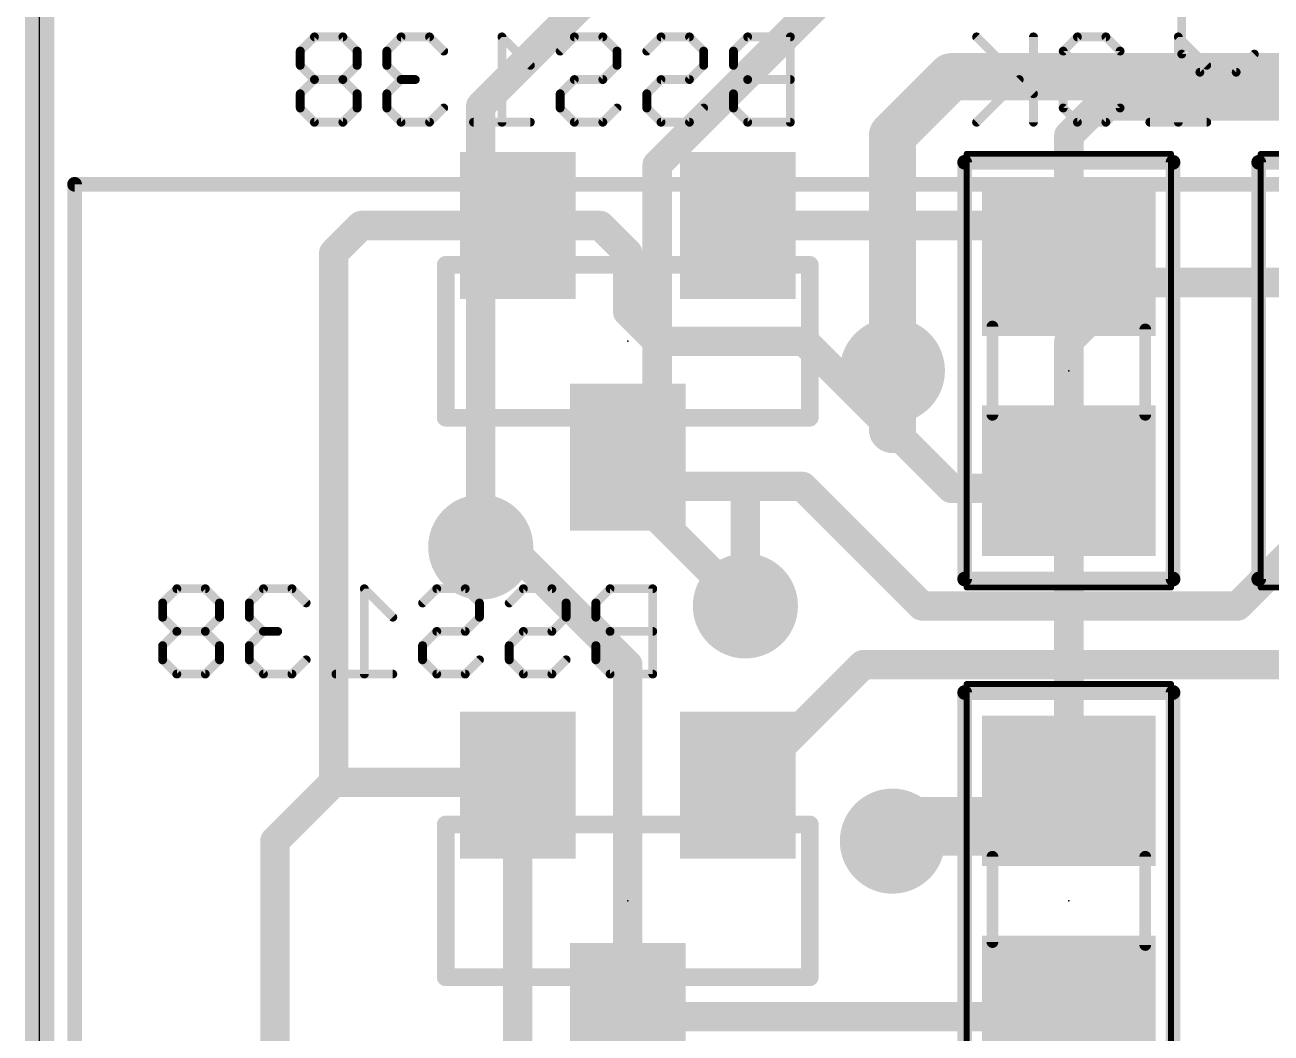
# Model space of a CAD drawing. Extents: x -0.1 to 35.7, y -1.1 to 35.9.
# Drawn here: x -0.13 to 10.64, y 21.71 to 30.42 of the extents above; entities that cross this region are included whole.
import ezdxf

# ---------------------------------------------------------------- set-up
doc = ezdxf.new("R2010")
doc.units = 0
for name, color, linetype in [('1', 12, 'CONTINUOUS'), ('16', 132, 'CONTINUOUS'), ('18', 110, 'CONTINUOUS'), ('20', 53, 'CONTINUOUS'), ('21', 40, 'CONTINUOUS'), ('22', 6, 'CONTINUOUS'), ('24', 53, 'CONTINUOUS'), ('28', 253, 'CONTINUOUS'), ('40', 132, 'CONTINUOUS'), ('52', 253, 'CONTINUOUS')]:
    doc.layers.add(name, color=color, linetype=linetype)

# ---------------------------------------------------------------- blocks, each defined once
blk = doc.blocks.new('RECT')
blk.add_solid([(-0.5, -0.5), (0.5, -0.5), (-0.5, 0.5), (0.5, 0.5)])
blk = doc.blocks.new('ROUNDV')
at = {"const_width": 0.5}
blk.add_lwpolyline([(0, -0.25, 1), (0, 0.25, 1), (0, -0.25)], format="xyb", dxfattribs=at)

msp = doc.modelspace()

# ---------------------------------------------------------------- linework, layer by layer
at = {"layer": '1'}
for points, const_width in [([(0, -1), (0, 35.75)], 0.254), ([(3.81, 29.718), (6.522, 32.43)], 0.254), ([(5.334, 29.21), (7.112, 30.988)], 0.254), ([(7.366, 29.464), (7.874, 29.972)], 0.4064), ([(7.874, 29.972), (20.32, 29.972)], 0.4064), ([(3.81, 25.908), (3.81, 29.718)], 0.254), ([(7.366, 27.432), (7.366, 29.464)], 0.4064), ([(5.334, 26.162), (5.334, 29.21)], 0.254), ([(8.89, 27.686), (9.398, 28.194)], 0.254), ([(9.398, 28.194), (12.954, 28.194)], 0.254), ([(8.89, 24.13), (8.89, 27.686)], 0.254), ([(6.096, 25.4), (5.334, 26.162)], 0.254), ([(8.382, 23.622), (8.89, 24.13)], 0.254), ([(7.366, 23.368), (7.62, 23.622)], 0.254), ([(7.62, 23.622), (8.382, 23.622)], 0.254)]:
    msp.add_lwpolyline(points, dxfattribs=dict(at, const_width=const_width))
for points, const_width in [([(7.874, 30.0736, 1), (7.874, 29.8704)], 0.2032), ([(7.9458, 29.9002, 1), (7.8022, 30.0438)], 0.2032), ([(3.8735, 29.718, 1), (3.7465, 29.718)], 0.127), ([(3.7651, 29.7629, 1), (3.8549, 29.6731)], 0.127), ([(7.4676, 29.464, 1), (7.2644, 29.464)], 0.2032), ([(7.2942, 29.5358, 1), (7.4378, 29.3922)], 0.2032), ([(5.3975, 29.21, 1), (5.2705, 29.21)], 0.127), ([(5.2891, 29.2549, 1), (5.3789, 29.1651)], 0.127), ([(9.398, 28.2575, 1), (9.398, 28.1305)], 0.127), ([(9.4429, 28.1491, 1), (9.3531, 28.2389)], 0.127), ([(8.9535, 27.686, 1), (8.8265, 27.686)], 0.127), ([(8.8451, 27.7309, 1), (8.9349, 27.6411)], 0.127), ([(7.2644, 27.432, 1), (7.4676, 27.432)], 0.2032), ([(5.3789, 26.2069, 1), (5.2891, 26.1171)], 0.127), ([(5.2705, 26.162, 1), (5.3975, 26.162)], 0.127), ([(3.7465, 25.908, 1), (3.8735, 25.908)], 0.127), ([(6.0511, 25.3551, 1), (6.1409, 25.4449)], 0.127), ([(8.9349, 24.0851, 1), (8.8451, 24.1749)], 0.127), ([(8.8265, 24.13, 1), (8.9535, 24.13)], 0.127), ([(7.62, 23.6855, 1), (7.62, 23.5585)], 0.127), ([(7.6649, 23.5771, 1), (7.5751, 23.6669)], 0.127), ([(8.3371, 23.6669, 1), (8.4269, 23.5771)], 0.127), ([(8.382, 23.5585, 1), (8.382, 23.6855)], 0.127), ([(7.3211, 23.4129, 1), (7.4109, 23.3231)], 0.127)]:
    msp.add_lwpolyline(points, format="xyb", dxfattribs=dict(at, const_width=const_width))
at = {"layer": '16'}
for points, const_width in [([(9.144, 29.718), (8.89, 29.464)], 0.254), ([(12.954, 29.718), (9.144, 29.718)], 0.254), ([(8.89, 29.464), (8.89, 28.382)], 0.254), ([(2.54, 28.448), (2.778, 28.686)], 0.254), ([(2.778, 28.686), (4.13, 28.686)], 0.254), ([(4.13, 28.686), (4.842, 28.686)], 0.254), ([(4.842, 28.686), (5.08, 28.448)], 0.254), ([(8.586, 28.686), (6.03, 28.686)], 0.254), ([(8.89, 28.382), (8.586, 28.686)], 0.254), ([(2.54, 23.876), (2.54, 28.448)], 0.254), ([(5.08, 28.448), (5.08, 27.94)], 0.254), ([(8.89, 28.382), (8.84, 28.432)], 0.254), ([(5.08, 27.94), (5.334, 27.686)], 0.254), ([(5.334, 27.686), (6.604, 27.686)], 0.254), ([(6.604, 27.686), (7.366, 26.924)], 0.254), ([(7.366, 26.924), (7.366, 27.432)], 0.4064), ([(7.366, 26.924), (7.874, 26.416)], 0.254), ([(5.08, 26.686), (5.334, 26.432)], 0.254), ([(8.824, 26.416), (8.89, 26.482)], 0.254), ([(10.348, 25.4), (11.43, 26.482)], 0.254), ([(5.334, 26.432), (6.096, 26.432)], 0.254), ([(6.096, 26.432), (6.588, 26.432)], 0.254), ([(6.096, 26.432), (6.096, 25.4)], 0.254), ([(6.588, 26.432), (7.62, 25.4)], 0.254), ([(7.874, 26.416), (8.824, 26.416)], 0.254), ([(4.064, 25.908), (3.81, 25.908)], 0.254), ([(5.08, 24.892), (4.064, 25.908)], 0.254), ([(7.62, 25.4), (10.348, 25.4)], 0.254), ([(5.08, 21.852), (5.08, 24.892)], 0.254), ([(6.072, 23.852), (7.112, 24.892)], 0.254), ([(7.112, 24.892), (11.938, 24.892)], 0.254), ([(2.032, 23.368), (2.54, 23.876)], 0.254), ([(2.54, 23.876), (4.106, 23.876)], 0.254), ([(4.106, 23.876), (4.13, 23.852)], 0.254), ([(4.13, 23.852), (4.13, 21.016)], 0.254), ([(6.03, 23.852), (6.072, 23.852)], 0.254), ([(8.456, 23.368), (8.89, 23.802)], 0.254), ([(2.032, 19.708), (2.032, 23.368)], 0.254), ([(7.366, 23.368), (8.456, 23.368)], 0.254), ([(5.08, 21.852), (8.84, 21.852)], 0.254), ([(8.84, 21.852), (8.89, 21.902)], 0.254)]:
    msp.add_lwpolyline(points, dxfattribs=dict(at, const_width=const_width))
for points, const_width in [([(9.144, 29.7815, 1), (9.144, 29.6545)], 0.127), ([(9.1889, 29.6731, 1), (9.0991, 29.7629)], 0.127), ([(8.9535, 29.464, 1), (8.8265, 29.464)], 0.127), ([(8.8451, 29.5089, 1), (8.9349, 29.4191)], 0.127), ([(2.778, 28.7495, 1), (2.778, 28.6225)], 0.127), ([(2.8229, 28.6411, 1), (2.7331, 28.7309)], 0.127), ([(4.13, 28.7495, 1), (4.13, 28.6225)], 0.127), ([(4.13, 28.6225, 1), (4.13, 28.7495)], 0.127), ([(4.8869, 28.7309, 1), (4.7971, 28.6411)], 0.127), ([(4.842, 28.6225, 1), (4.842, 28.7495)], 0.127), ([(6.03, 28.7495, 1), (6.03, 28.6225)], 0.127), ([(8.6309, 28.7309, 1), (8.5411, 28.6411)], 0.127), ([(8.586, 28.6225, 1), (8.586, 28.7495)], 0.127), ([(2.6035, 28.448, 1), (2.4765, 28.448)], 0.127), ([(2.4951, 28.4929, 1), (2.5849, 28.4031)], 0.127), ([(5.1435, 28.448, 1), (5.0165, 28.448)], 0.127), ([(5.0351, 28.4031, 1), (5.1249, 28.4929)], 0.127), ([(8.8849, 28.4769, 1), (8.7951, 28.3871)], 0.127), ([(8.8265, 28.382, 1), (8.9535, 28.382)], 0.127), ([(8.8451, 28.3371, 1), (8.9349, 28.4269)], 0.127), ([(8.8451, 28.3371, 1), (8.9349, 28.4269)], 0.127), ([(5.1249, 27.9849, 1), (5.0351, 27.8951)], 0.127), ([(5.0165, 27.94, 1), (5.1435, 27.94)], 0.127), ([(5.334, 27.7495, 1), (5.334, 27.6225)], 0.127), ([(5.2891, 27.6411, 1), (5.3789, 27.7309)], 0.127), ([(6.6489, 27.7309, 1), (6.5591, 27.6411)], 0.127), ([(6.604, 27.6225, 1), (6.604, 27.7495)], 0.127), ([(7.4676, 27.432, 1), (7.2644, 27.432)], 0.2032), ([(7.2644, 26.924, 1), (7.4676, 26.924)], 0.2032), ([(7.4109, 26.9689, 1), (7.3211, 26.8791)], 0.127), ([(7.3211, 26.8791, 1), (7.4109, 26.9689)], 0.127), ([(5.1249, 26.7309, 1), (5.0351, 26.6411)], 0.127), ([(8.9349, 26.4371, 1), (8.8451, 26.5269)], 0.127), ([(5.334, 26.4955, 1), (5.334, 26.3685)], 0.127), ([(5.2891, 26.3871, 1), (5.3789, 26.4769)], 0.127), ([(6.096, 26.4955, 1), (6.096, 26.3685)], 0.127), ([(6.1595, 26.432, 1), (6.0325, 26.432)], 0.127), ([(6.096, 26.3685, 1), (6.096, 26.4955)], 0.127), ([(6.6329, 26.4769, 1), (6.5431, 26.3871)], 0.127), ([(6.588, 26.3685, 1), (6.588, 26.4955)], 0.127), ([(7.874, 26.4795, 1), (7.874, 26.3525)], 0.127), ([(7.8291, 26.3711, 1), (7.9189, 26.4609)], 0.127), ([(8.7791, 26.4609, 1), (8.8689, 26.3711)], 0.127), ([(8.824, 26.3525, 1), (8.824, 26.4795)], 0.127), ([(3.81, 25.9715, 1), (3.81, 25.8445)], 0.127), ([(4.1089, 25.9529, 1), (4.0191, 25.8631)], 0.127), ([(4.064, 25.8445, 1), (4.064, 25.9715)], 0.127), ([(7.62, 25.4635, 1), (7.62, 25.3365)], 0.127), ([(10.348, 25.3365, 1), (10.348, 25.4635)], 0.127), ([(6.0325, 25.4, 1), (6.1595, 25.4)], 0.127), ([(7.5751, 25.3551, 1), (7.6649, 25.4449)], 0.127), ([(10.3031, 25.4449, 1), (10.3929, 25.3551)], 0.127), ([(5.1435, 24.892, 1), (5.0165, 24.892)], 0.127), ([(5.0351, 24.8471, 1), (5.1249, 24.9369)], 0.127), ([(7.112, 24.9555, 1), (7.112, 24.8285)], 0.127), ([(7.1569, 24.8471, 1), (7.0671, 24.9369)], 0.127), ([(2.54, 23.9395, 1), (2.54, 23.8125)], 0.127), ([(2.4765, 23.876, 1), (2.6035, 23.876)], 0.127), ([(2.5849, 23.8311, 1), (2.4951, 23.9209)], 0.127), ([(4.1509, 23.9209, 1), (4.0611, 23.8311)], 0.127), ([(4.1935, 23.852, 1), (4.0665, 23.852)], 0.127), ([(4.0851, 23.8071, 1), (4.1749, 23.8969)], 0.127), ([(4.106, 23.8125, 1), (4.106, 23.9395)], 0.127), ([(6.03, 23.9155, 1), (6.03, 23.7885)], 0.127), ([(6.0271, 23.8969, 1), (6.1169, 23.8071)], 0.127), ([(6.072, 23.7885, 1), (6.072, 23.9155)], 0.127), ([(8.9349, 23.7571, 1), (8.8451, 23.8469)], 0.127), ([(2.0955, 23.368, 1), (1.9685, 23.368)], 0.127), ([(1.9871, 23.4129, 1), (2.0769, 23.3231)], 0.127), ([(7.366, 23.4315, 1), (7.366, 23.3045)], 0.127), ([(8.4111, 23.4129, 1), (8.5009, 23.3231)], 0.127), ([(8.456, 23.3045, 1), (8.456, 23.4315)], 0.127), ([(5.08, 21.9155, 1), (5.08, 21.7885)], 0.127), ([(8.7951, 21.8969, 1), (8.8849, 21.8071)], 0.127), ([(8.84, 21.7885, 1), (8.84, 21.9155)], 0.127), ([(8.9349, 21.8571, 1), (8.8451, 21.9469)], 0.127), ([(5.0165, 21.852, 1), (5.1435, 21.852)], 0.127)]:
    msp.add_lwpolyline(points, format="xyb", dxfattribs=dict(at, const_width=const_width))
at = {"layer": '20'}
msp.add_line((0, 4), (0, 32), dxfattribs=at)
at = {"layer": '21'}
for points, const_width in [([(9.8651, 30.7939), (9.8651, 30.1669)], 0.0762), ([(9.8651, 30.1669), (10.0219, 30.0101)], 0.0762), ([(10.3354, 30.0101), (10.4922, 30.1669)], 0.0762), ([(10.0219, 30.0101), (10.3354, 30.0101)], 0.0762), ([(0.302, 29.042), (34.802, 29.042)], 0.127), ([(0.302, 6.042), (0.302, 29.042)], 0.127)]:
    msp.add_lwpolyline(points, dxfattribs=dict(at, const_width=const_width))
for points, const_width in [([(9.8786, 30.1803, 1), (9.8516, 30.1534)], 0.0381), ([(9.846, 30.1669, 1), (9.8841, 30.1669)], 0.0381), ([(10.5056, 30.1534, 1), (10.4787, 30.1803)], 0.0381), ([(10.0219, 30.0292, 1), (10.0219, 29.9911)], 0.0381), ([(10.0084, 29.9966, 1), (10.0353, 30.0236)], 0.0381), ([(10.3219, 30.0236, 1), (10.3489, 29.9966)], 0.0381), ([(10.3354, 29.9911, 1), (10.3354, 30.0292)], 0.0381), ([(0.3337, 29.042, 1), (0.2702, 29.042)], 0.0635), ([(0.302, 29.0738, 1), (0.302, 29.0103)], 0.0635)]:
    msp.add_lwpolyline(points, format="xyb", dxfattribs=dict(at, const_width=const_width))
at = {"layer": '22'}
for points, const_width in [([(7.99, 29.2638, 1), (7.99, 29.2003)], 0.0635), ([(8.0218, 29.232, 1), (7.9583, 29.232)], 0.0635), ([(9.8218, 29.232, 1), (9.7583, 29.232)], 0.0635), ([(9.79, 29.2003, 1), (9.79, 29.2638)], 0.0635), ([(10.53, 29.2638, 1), (10.53, 29.2003)], 0.0635), ([(10.5618, 29.232, 1), (10.4983, 29.232)], 0.0635), ([(4.6436, 28.3845, 1), (4.6436, 28.3083)], 0.0762), ([(5.5024, 28.3083, 1), (5.5024, 28.3845)], 0.0762), ([(3.5457, 28.3384, 1), (3.4695, 28.3384)], 0.0762), ([(6.6905, 28.3384, 1), (6.6143, 28.3384)], 0.0762), ([(3.5076, 27.0637, 1), (3.5076, 26.9875)], 0.0762), ([(3.4695, 27.0256, 1), (3.5457, 27.0256)], 0.0762), ([(4.5664, 26.9875, 1), (4.5664, 27.0637)], 0.0762), ([(5.6436, 27.0637, 1), (5.6436, 26.9875)], 0.0762), ([(6.6143, 27.0256, 1), (6.6905, 27.0256)], 0.0762), ([(6.6524, 26.9875, 1), (6.6524, 27.0637)], 0.0762), ([(7.99, 25.6638, 1), (7.99, 25.6003)], 0.0635), ([(7.9583, 25.632, 1), (8.0218, 25.632)], 0.0635), ([(9.7583, 25.632, 1), (9.8218, 25.632)], 0.0635), ([(9.79, 25.6003, 1), (9.79, 25.6638)], 0.0635), ([(10.53, 25.6638, 1), (10.53, 25.6003)], 0.0635), ([(10.4983, 25.632, 1), (10.5618, 25.632)], 0.0635), ([(7.99, 24.6837, 1), (7.99, 24.6203)], 0.0635), ([(8.0218, 24.652, 1), (7.9583, 24.652)], 0.0635), ([(9.8218, 24.652, 1), (9.7583, 24.652)], 0.0635), ([(9.79, 24.6203, 1), (9.79, 24.6837)], 0.0635), ([(3.5457, 23.5044, 1), (3.4695, 23.5044)], 0.0762), ([(4.6436, 23.5505, 1), (4.6436, 23.4743)], 0.0762), ([(5.5024, 23.4743, 1), (5.5024, 23.5505)], 0.0762), ([(6.6905, 23.5044, 1), (6.6143, 23.5044)], 0.0762), ([(3.5076, 22.2297, 1), (3.5076, 22.1535)], 0.0762), ([(3.4695, 22.1916, 1), (3.5457, 22.1916)], 0.0762), ([(4.5664, 22.1535, 1), (4.5664, 22.2297)], 0.0762), ([(5.6436, 22.2297, 1), (5.6436, 22.1535)], 0.0762), ([(6.6143, 22.1916, 1), (6.6905, 22.1916)], 0.0762), ([(6.6524, 22.1535, 1), (6.6524, 22.2297)], 0.0762)]:
    msp.add_lwpolyline(points, format="xyb", dxfattribs=dict(at, const_width=const_width))
for points, const_width in [([(9.79, 29.232), (7.99, 29.232)], 0.127), ([(7.99, 29.232), (7.99, 25.632)], 0.127), ([(9.79, 25.632), (9.79, 29.232)], 0.127), ([(12.33, 29.232), (10.53, 29.232)], 0.127), ([(10.53, 29.232), (10.53, 25.632)], 0.127), ([(5.5024, 28.3464), (4.6436, 28.3464)], 0.1524), ([(3.5076, 28.3384), (3.5076, 27.0256)], 0.1524), ([(6.6524, 27.0256), (6.6524, 28.3384)], 0.1524), ([(3.5076, 27.0256), (4.5664, 27.0256)], 0.1524), ([(5.6436, 27.0256), (6.6524, 27.0256)], 0.1524), ([(7.99, 25.632), (9.79, 25.632)], 0.127), ([(10.53, 25.632), (12.33, 25.632)], 0.127), ([(9.79, 24.652), (7.99, 24.652)], 0.127), ([(7.99, 24.652), (7.99, 21.052)], 0.127), ([(9.79, 21.052), (9.79, 24.652)], 0.127), ([(3.5076, 23.5044), (3.5076, 22.1916)], 0.1524), ([(5.5024, 23.5124), (4.6436, 23.5124)], 0.1524), ([(6.6524, 22.1916), (6.6524, 23.5044)], 0.1524), ([(3.5076, 22.1916), (4.5664, 22.1916)], 0.1524), ([(5.6436, 22.1916), (6.6524, 22.1916)], 0.1524)]:
    msp.add_lwpolyline(points, dxfattribs=dict(at, const_width=const_width))
at = {"layer": '24'}
for p in [(5.08, 27.686), (8.89, 27.432), (5.08, 22.852), (8.89, 22.852)]:
    msp.add_point(p, dxfattribs=at)
at = {"layer": '28', "const_width": 0.0762}
for points in [[(2.3737, 30.3155), (2.2508, 30.1927)], [(2.6194, 30.3155), (2.3737, 30.3155)], [(2.7423, 30.1927), (2.6194, 30.3155)], [(3.1221, 30.3155), (2.9992, 30.1927)], [(3.3679, 30.3155), (3.1221, 30.3155)], [(3.4907, 30.1927), (3.3679, 30.3155)], [(4.2391, 30.0698), (3.9934, 30.3155)], [(3.9934, 30.3155), (3.9934, 29.5783)], [(4.4961, 30.1927), (4.6189, 30.3155)], [(4.6189, 30.3155), (4.8647, 30.3155)], [(4.8647, 30.3155), (4.9876, 30.1927)], [(5.2445, 30.1927), (5.3674, 30.3155)], [(5.3674, 30.3155), (5.6131, 30.3155)], [(5.6131, 30.3155), (5.736, 30.1927)], [(6.1158, 30.3155), (5.9929, 30.1927)], [(6.4844, 30.3155), (6.1158, 30.3155)], [(6.4844, 29.5783), (6.4844, 30.3155)], [(8.5843, 29.824), (8.0928, 30.3155)], [(8.5843, 30.3155), (8.5843, 29.5783)], [(8.9641, 30.3155), (8.8412, 30.1927)], [(9.2099, 30.3155), (8.9641, 30.3155)], [(9.3327, 30.1927), (9.2099, 30.3155)], [(10.0811, 30.0698), (9.8354, 30.3155)], [(9.8354, 30.3155), (9.8354, 29.5783)], [(2.2508, 30.1927), (2.2508, 30.0698)], [(2.7423, 30.0698), (2.7423, 30.1927)], [(2.9992, 30.1927), (2.9992, 30.0698)], [(4.9876, 30.1927), (4.9876, 30.0698)], [(5.736, 30.1927), (5.736, 30.0698)], [(5.9929, 30.1927), (5.9929, 30.0698)], [(8.8412, 30.1927), (8.8412, 29.7012)], [(9.3327, 29.7012), (8.8412, 30.1927)], [(9.3327, 29.7012), (9.3327, 30.1927)], [(2.2508, 30.0698), (2.3737, 29.9469)], [(2.6194, 29.9469), (2.7423, 30.0698)], [(2.9992, 30.0698), (3.1221, 29.9469)], [(4.9876, 30.0698), (4.8647, 29.9469)], [(5.736, 30.0698), (5.6131, 29.9469)], [(5.9929, 30.0698), (6.1158, 29.9469)], [(2.3737, 29.9469), (2.2508, 29.824)], [(2.6194, 29.9469), (2.3737, 29.9469)], [(2.7423, 29.824), (2.6194, 29.9469)], [(3.1221, 29.9469), (2.9992, 29.824)], [(3.1221, 29.9469), (3.245, 29.9469)], [(4.6189, 29.9469), (4.4961, 29.824)], [(4.8647, 29.9469), (4.6189, 29.9469)], [(5.3674, 29.9469), (5.2445, 29.824)], [(5.6131, 29.9469), (5.3674, 29.9469)], [(6.1158, 29.9469), (5.9929, 29.824)], [(6.4844, 29.9469), (6.1158, 29.9469)], [(8.4614, 29.9469), (8.0928, 29.5783)], [(2.2508, 29.824), (2.2508, 29.7012)], [(2.7423, 29.7012), (2.7423, 29.824)], [(2.9992, 29.824), (2.9992, 29.7012)], [(4.4961, 29.824), (4.4961, 29.7012)], [(5.2445, 29.824), (5.2445, 29.7012)], [(5.9929, 29.824), (5.9929, 29.7012)], [(2.2508, 29.7012), (2.3737, 29.5783)], [(2.6194, 29.5783), (2.7423, 29.7012)], [(2.9992, 29.7012), (3.1221, 29.5783)], [(3.3679, 29.5783), (3.4907, 29.7012)], [(4.4961, 29.7012), (4.6189, 29.5783)], [(4.8647, 29.5783), (4.9876, 29.7012)], [(5.2445, 29.7012), (5.3674, 29.5783)], [(5.6131, 29.5783), (5.736, 29.7012)], [(5.9929, 29.7012), (6.1158, 29.5783)], [(8.8412, 29.7012), (8.9641, 29.5783)], [(9.2099, 29.5783), (9.3327, 29.7012)], [(2.3737, 29.5783), (2.6194, 29.5783)], [(3.1221, 29.5783), (3.3679, 29.5783)], [(4.2391, 29.5783), (3.7477, 29.5783)], [(4.6189, 29.5783), (4.8647, 29.5783)], [(5.3674, 29.5783), (5.6131, 29.5783)], [(6.1158, 29.5783), (6.4844, 29.5783)], [(8.9641, 29.5783), (9.2099, 29.5783)], [(10.0811, 29.5783), (9.5897, 29.5783)], [(1.1852, 25.5483), (1.0623, 25.4255)], [(1.431, 25.5483), (1.1852, 25.5483)], [(1.5538, 25.4255), (1.431, 25.5483)], [(1.9336, 25.5483), (1.8108, 25.4255)], [(2.1794, 25.5483), (1.9336, 25.5483)], [(2.3022, 25.4255), (2.1794, 25.5483)], [(3.0507, 25.3026), (2.8049, 25.5483)], [(2.8049, 25.5483), (2.8049, 24.8111)], [(3.3076, 25.4255), (3.4305, 25.5483)], [(3.4305, 25.5483), (3.6762, 25.5483)], [(3.6762, 25.5483), (3.7991, 25.4255)], [(4.056, 25.4255), (4.1789, 25.5483)], [(4.1789, 25.5483), (4.4246, 25.5483)], [(4.4246, 25.5483), (4.5475, 25.4255)], [(4.9273, 25.5483), (4.8044, 25.4255)], [(5.2959, 25.5483), (4.9273, 25.5483)], [(5.2959, 24.8111), (5.2959, 25.5483)], [(1.0623, 25.4255), (1.0623, 25.3026)], [(1.5538, 25.3026), (1.5538, 25.4255)], [(1.8108, 25.4255), (1.8108, 25.3026)], [(3.7991, 25.4255), (3.7991, 25.3026)], [(4.5475, 25.4255), (4.5475, 25.3026)], [(4.8044, 25.4255), (4.8044, 25.3026)], [(1.0623, 25.3026), (1.1852, 25.1797)], [(1.431, 25.1797), (1.5538, 25.3026)], [(1.8108, 25.3026), (1.9336, 25.1797)], [(3.7991, 25.3026), (3.6762, 25.1797)], [(4.5475, 25.3026), (4.4246, 25.1797)], [(4.8044, 25.3026), (4.9273, 25.1797)], [(1.1852, 25.1797), (1.0623, 25.0568)], [(1.431, 25.1797), (1.1852, 25.1797)], [(1.5538, 25.0568), (1.431, 25.1797)], [(1.9336, 25.1797), (1.8108, 25.0568)], [(1.9336, 25.1797), (2.0565, 25.1797)], [(3.4305, 25.1797), (3.3076, 25.0568)], [(3.6762, 25.1797), (3.4305, 25.1797)], [(4.1789, 25.1797), (4.056, 25.0568)], [(4.4246, 25.1797), (4.1789, 25.1797)], [(4.9273, 25.1797), (4.8044, 25.0568)], [(5.2959, 25.1797), (4.9273, 25.1797)], [(1.0623, 25.0568), (1.0623, 24.934)], [(1.5538, 24.934), (1.5538, 25.0568)], [(1.8108, 25.0568), (1.8108, 24.934)], [(3.3076, 25.0568), (3.3076, 24.934)], [(4.056, 25.0568), (4.056, 24.934)], [(4.8044, 25.0568), (4.8044, 24.934)], [(1.0623, 24.934), (1.1852, 24.8111)], [(1.431, 24.8111), (1.5538, 24.934)], [(1.8108, 24.934), (1.9336, 24.8111)], [(2.1794, 24.8111), (2.3022, 24.934)], [(3.3076, 24.934), (3.4305, 24.8111)], [(3.6762, 24.8111), (3.7991, 24.934)], [(4.056, 24.934), (4.1789, 24.8111)], [(4.4246, 24.8111), (4.5475, 24.934)], [(4.8044, 24.934), (4.9273, 24.8111)], [(1.1852, 24.8111), (1.431, 24.8111)], [(1.9336, 24.8111), (2.1794, 24.8111)], [(3.0507, 24.8111), (2.5592, 24.8111)], [(3.4305, 24.8111), (3.6762, 24.8111)], [(4.1789, 24.8111), (4.4246, 24.8111)], [(4.9273, 24.8111), (5.2959, 24.8111)]]:
    msp.add_lwpolyline(points, dxfattribs=at)
at = {"layer": '28', "const_width": 0.0381}
for points in [[(2.3737, 30.3346, 1), (2.3737, 30.2965)], [(2.3872, 30.3021, 1), (2.3602, 30.329)], [(2.6329, 30.329, 1), (2.606, 30.3021)], [(2.6194, 30.2965, 1), (2.6194, 30.3346)], [(3.1221, 30.3346, 1), (3.1221, 30.2965)], [(3.1356, 30.3021, 1), (3.1086, 30.329)], [(3.3813, 30.329, 1), (3.3544, 30.3021)], [(3.3679, 30.2965, 1), (3.3679, 30.3346)], [(4.0069, 30.329, 1), (3.9799, 30.3021)], [(4.0125, 30.3155, 1), (3.9744, 30.3155)], [(4.6189, 30.3346, 1), (4.6189, 30.2965)], [(4.6324, 30.3021, 1), (4.6055, 30.329)], [(4.8782, 30.329, 1), (4.8512, 30.3021)], [(4.8647, 30.2965, 1), (4.8647, 30.3346)], [(5.3674, 30.3346, 1), (5.3674, 30.2965)], [(5.3808, 30.3021, 1), (5.3539, 30.329)], [(5.6266, 30.329, 1), (5.5996, 30.3021)], [(5.6131, 30.2965, 1), (5.6131, 30.3346)], [(6.1158, 30.3346, 1), (6.1158, 30.2965)], [(6.1293, 30.3021, 1), (6.1023, 30.329)], [(6.5034, 30.3155, 1), (6.4653, 30.3155)], [(6.4844, 30.2965, 1), (6.4844, 30.3346)], [(8.1063, 30.329, 1), (8.0794, 30.3021)], [(8.6034, 30.3155, 1), (8.5653, 30.3155)], [(8.9641, 30.3346, 1), (8.9641, 30.2965)], [(8.9776, 30.3021, 1), (8.9506, 30.329)], [(9.2233, 30.329, 1), (9.1964, 30.3021)], [(9.2099, 30.2965, 1), (9.2099, 30.3346)], [(9.8489, 30.329, 1), (9.8219, 30.3021)], [(9.8545, 30.3155, 1), (9.8164, 30.3155)], [(2.2699, 30.1927, 1), (2.2318, 30.1927)], [(2.2374, 30.2061, 1), (2.2643, 30.1792)], [(2.7614, 30.1927, 1), (2.7233, 30.1927)], [(2.7288, 30.1792, 1), (2.7558, 30.2061)], [(3.0183, 30.1927, 1), (2.9802, 30.1927)], [(2.9858, 30.2061, 1), (3.0127, 30.1792)], [(3.4773, 30.1792, 1), (3.5042, 30.2061)], [(4.4826, 30.2061, 1), (4.5095, 30.1792)], [(5.0066, 30.1927, 1), (4.9685, 30.1927)], [(4.9741, 30.1792, 1), (5.001, 30.2061)], [(5.231, 30.2061, 1), (5.258, 30.1792)], [(5.755, 30.1927, 1), (5.7169, 30.1927)], [(5.7225, 30.1792, 1), (5.7494, 30.2061)], [(5.9794, 30.2061, 1), (6.0064, 30.1792)], [(6.012, 30.1927, 1), (5.9739, 30.1927)], [(8.8603, 30.1927, 1), (8.8222, 30.1927)], [(8.8547, 30.2061, 1), (8.8278, 30.1792)], [(8.8278, 30.2061, 1), (8.8547, 30.1792)], [(9.3518, 30.1927, 1), (9.3137, 30.1927)], [(9.3193, 30.1792, 1), (9.3462, 30.2061)], [(2.2643, 30.0833, 1), (2.2374, 30.0563)], [(2.2318, 30.0698, 1), (2.2699, 30.0698)], [(2.7233, 30.0698, 1), (2.7614, 30.0698)], [(2.7558, 30.0563, 1), (2.7288, 30.0833)], [(3.0127, 30.0833, 1), (2.9858, 30.0563)], [(2.9802, 30.0698, 1), (3.0183, 30.0698)], [(4.2257, 30.0563, 1), (4.2526, 30.0833)], [(4.9685, 30.0698, 1), (5.0066, 30.0698)], [(5.001, 30.0563, 1), (4.9741, 30.0833)], [(5.7169, 30.0698, 1), (5.755, 30.0698)], [(5.7494, 30.0563, 1), (5.7225, 30.0833)], [(6.0064, 30.0833, 1), (5.9794, 30.0563)], [(5.9739, 30.0698, 1), (6.012, 30.0698)], [(10.0677, 30.0563, 1), (10.0946, 30.0833)], [(2.3737, 29.966, 1), (2.3737, 29.9279)], [(2.3872, 29.9334, 1), (2.3602, 29.9604)], [(2.3602, 29.9334, 1), (2.3872, 29.9604)], [(2.6329, 29.9604, 1), (2.606, 29.9334)], [(2.606, 29.9604, 1), (2.6329, 29.9334)], [(2.6194, 29.9279, 1), (2.6194, 29.966)], [(3.1221, 29.966, 1), (3.1221, 29.9279)], [(3.1356, 29.9334, 1), (3.1086, 29.9604)], [(3.1086, 29.9334, 1), (3.1356, 29.9604)], [(3.245, 29.9279, 1), (3.245, 29.966)], [(4.6189, 29.966, 1), (4.6189, 29.9279)], [(4.6324, 29.9334, 1), (4.6055, 29.9604)], [(4.8512, 29.9604, 1), (4.8782, 29.9334)], [(4.8647, 29.9279, 1), (4.8647, 29.966)], [(5.3674, 29.966, 1), (5.3674, 29.9279)], [(5.3808, 29.9334, 1), (5.3539, 29.9604)], [(5.5996, 29.9604, 1), (5.6266, 29.9334)], [(5.6131, 29.9279, 1), (5.6131, 29.966)], [(6.1158, 29.966, 1), (6.1158, 29.9279)], [(6.1293, 29.9334, 1), (6.1023, 29.9604)], [(6.1023, 29.9334, 1), (6.1293, 29.9604)], [(6.4844, 29.9279, 1), (6.4844, 29.966)], [(8.4749, 29.9334, 1), (8.448, 29.9604)], [(2.2699, 29.824, 1), (2.2318, 29.824)], [(2.2374, 29.8375, 1), (2.2643, 29.8106)], [(2.7614, 29.824, 1), (2.7233, 29.824)], [(2.7288, 29.8106, 1), (2.7558, 29.8375)], [(3.0183, 29.824, 1), (2.9802, 29.824)], [(2.9858, 29.8375, 1), (3.0127, 29.8106)], [(4.5151, 29.824, 1), (4.477, 29.824)], [(4.4826, 29.8375, 1), (4.5095, 29.8106)], [(5.2635, 29.824, 1), (5.2254, 29.824)], [(5.231, 29.8375, 1), (5.258, 29.8106)], [(5.9794, 29.8375, 1), (6.0064, 29.8106)], [(6.012, 29.824, 1), (5.9739, 29.824)], [(8.5708, 29.8106, 1), (8.5978, 29.8375)], [(2.2318, 29.7012, 1), (2.2699, 29.7012)], [(2.2643, 29.7146, 1), (2.2374, 29.6877)], [(2.7233, 29.7012, 1), (2.7614, 29.7012)], [(2.7558, 29.6877, 1), (2.7288, 29.7146)], [(2.9802, 29.7012, 1), (3.0183, 29.7012)], [(3.0127, 29.7146, 1), (2.9858, 29.6877)], [(3.5042, 29.6877, 1), (3.4773, 29.7146)], [(4.5095, 29.7146, 1), (4.4826, 29.6877)], [(4.477, 29.7012, 1), (4.5151, 29.7012)], [(5.001, 29.6877, 1), (4.9741, 29.7146)], [(5.2254, 29.7012, 1), (5.2635, 29.7012)], [(5.258, 29.7146, 1), (5.231, 29.6877)], [(5.7494, 29.6877, 1), (5.7225, 29.7146)], [(6.0064, 29.7146, 1), (5.9794, 29.6877)], [(5.9739, 29.7012, 1), (6.012, 29.7012)], [(8.8547, 29.7146, 1), (8.8278, 29.6877)], [(8.8222, 29.7012, 1), (8.8603, 29.7012)], [(9.3137, 29.7012, 1), (9.3518, 29.7012)], [(9.3462, 29.6877, 1), (9.3193, 29.7146)], [(9.3193, 29.6877, 1), (9.3462, 29.7146)], [(2.3737, 29.5974, 1), (2.3737, 29.5593)], [(2.3602, 29.5648, 1), (2.3872, 29.5918)], [(2.606, 29.5918, 1), (2.6329, 29.5648)], [(2.6194, 29.5593, 1), (2.6194, 29.5974)], [(3.1221, 29.5974, 1), (3.1221, 29.5593)], [(3.1086, 29.5648, 1), (3.1356, 29.5918)], [(3.3544, 29.5918, 1), (3.3813, 29.5648)], [(3.3679, 29.5593, 1), (3.3679, 29.5974)], [(3.7477, 29.5974, 1), (3.7477, 29.5593)], [(4.2391, 29.5593, 1), (4.2391, 29.5974)], [(4.6189, 29.5974, 1), (4.6189, 29.5593)], [(4.6055, 29.5648, 1), (4.6324, 29.5918)], [(4.8512, 29.5918, 1), (4.8782, 29.5648)], [(4.8647, 29.5593, 1), (4.8647, 29.5974)], [(5.3674, 29.5974, 1), (5.3674, 29.5593)], [(5.3539, 29.5648, 1), (5.3808, 29.5918)], [(5.5996, 29.5918, 1), (5.6266, 29.5648)], [(5.6131, 29.5593, 1), (5.6131, 29.5974)], [(6.1158, 29.5974, 1), (6.1158, 29.5593)], [(6.1023, 29.5648, 1), (6.1293, 29.5918)], [(6.4844, 29.5593, 1), (6.4844, 29.5974)], [(8.0794, 29.5918, 1), (8.1063, 29.5648)], [(8.9641, 29.5974, 1), (8.9641, 29.5593)], [(8.9506, 29.5648, 1), (8.9776, 29.5918)], [(9.1964, 29.5918, 1), (9.2233, 29.5648)], [(9.2099, 29.5593, 1), (9.2099, 29.5974)], [(9.5897, 29.5974, 1), (9.5897, 29.5593)], [(10.0811, 29.5593, 1), (10.0811, 29.5974)], [(3.9744, 29.5783, 1), (4.0125, 29.5783)], [(6.4653, 29.5783, 1), (6.5034, 29.5783)], [(8.5653, 29.5783, 1), (8.6034, 29.5783)], [(9.8164, 29.5783, 1), (9.8545, 29.5783)], [(1.1852, 25.5674, 1), (1.1852, 25.5293)], [(1.1987, 25.5349, 1), (1.1717, 25.5618)], [(1.4444, 25.5618, 1), (1.4175, 25.5349)], [(1.431, 25.5293, 1), (1.431, 25.5674)], [(1.9336, 25.5674, 1), (1.9336, 25.5293)], [(1.9471, 25.5349, 1), (1.9202, 25.5618)], [(2.1928, 25.5618, 1), (2.1659, 25.5349)], [(2.1794, 25.5293, 1), (2.1794, 25.5674)], [(2.8184, 25.5618, 1), (2.7914, 25.5349)], [(2.824, 25.5483, 1), (2.7859, 25.5483)], [(3.4305, 25.5674, 1), (3.4305, 25.5293)], [(3.4439, 25.5349, 1), (3.417, 25.5618)], [(3.6897, 25.5618, 1), (3.6627, 25.5349)], [(3.6762, 25.5293, 1), (3.6762, 25.5674)], [(4.1789, 25.5674, 1), (4.1789, 25.5293)], [(4.1923, 25.5349, 1), (4.1654, 25.5618)], [(4.4381, 25.5618, 1), (4.4111, 25.5349)], [(4.4246, 25.5293, 1), (4.4246, 25.5674)], [(4.9273, 25.5674, 1), (4.9273, 25.5293)], [(4.9408, 25.5349, 1), (4.9138, 25.5618)], [(5.315, 25.5483, 1), (5.2769, 25.5483)], [(5.2959, 25.5293, 1), (5.2959, 25.5674)], [(1.0814, 25.4255, 1), (1.0433, 25.4255)], [(1.0489, 25.4389, 1), (1.0758, 25.412)], [(1.5729, 25.4255, 1), (1.5348, 25.4255)], [(1.5404, 25.412, 1), (1.5673, 25.4389)], [(1.8298, 25.4255, 1), (1.7917, 25.4255)], [(1.7973, 25.4389, 1), (1.8242, 25.412)], [(2.2888, 25.412, 1), (2.3157, 25.4389)], [(3.2941, 25.4389, 1), (3.3211, 25.412)], [(3.8181, 25.4255, 1), (3.78, 25.4255)], [(3.7856, 25.412, 1), (3.8125, 25.4389)], [(4.0425, 25.4389, 1), (4.0695, 25.412)], [(4.5665, 25.4255, 1), (4.5284, 25.4255)], [(4.534, 25.412, 1), (4.561, 25.4389)], [(4.7909, 25.4389, 1), (4.8179, 25.412)], [(4.8235, 25.4255, 1), (4.7854, 25.4255)], [(1.0758, 25.3161, 1), (1.0489, 25.2891)], [(1.0433, 25.3026, 1), (1.0814, 25.3026)], [(1.5348, 25.3026, 1), (1.5729, 25.3026)], [(1.5673, 25.2891, 1), (1.5404, 25.3161)], [(1.8242, 25.3161, 1), (1.7973, 25.2891)], [(1.7917, 25.3026, 1), (1.8298, 25.3026)], [(3.0372, 25.2891, 1), (3.0641, 25.3161)], [(3.78, 25.3026, 1), (3.8181, 25.3026)], [(3.8125, 25.2891, 1), (3.7856, 25.3161)], [(4.5284, 25.3026, 1), (4.5665, 25.3026)], [(4.561, 25.2891, 1), (4.534, 25.3161)], [(4.8179, 25.3161, 1), (4.7909, 25.2891)], [(4.7854, 25.3026, 1), (4.8235, 25.3026)], [(1.1852, 25.1988, 1), (1.1852, 25.1607)], [(1.1987, 25.1662, 1), (1.1717, 25.1932)], [(1.1717, 25.1662, 1), (1.1987, 25.1932)], [(1.4444, 25.1932, 1), (1.4175, 25.1662)], [(1.4175, 25.1932, 1), (1.4444, 25.1662)], [(1.431, 25.1607, 1), (1.431, 25.1988)], [(1.9336, 25.1988, 1), (1.9336, 25.1607)], [(1.9471, 25.1662, 1), (1.9202, 25.1932)], [(1.9202, 25.1662, 1), (1.9471, 25.1932)], [(2.0565, 25.1607, 1), (2.0565, 25.1988)], [(3.4305, 25.1988, 1), (3.4305, 25.1607)], [(3.4439, 25.1662, 1), (3.417, 25.1932)], [(3.6627, 25.1932, 1), (3.6897, 25.1662)], [(3.6762, 25.1607, 1), (3.6762, 25.1988)], [(4.1789, 25.1988, 1), (4.1789, 25.1607)], [(4.1923, 25.1662, 1), (4.1654, 25.1932)], [(4.4111, 25.1932, 1), (4.4381, 25.1662)], [(4.4246, 25.1607, 1), (4.4246, 25.1988)], [(4.9273, 25.1988, 1), (4.9273, 25.1607)], [(4.9408, 25.1662, 1), (4.9138, 25.1932)], [(4.9138, 25.1662, 1), (4.9408, 25.1932)], [(5.2959, 25.1607, 1), (5.2959, 25.1988)], [(1.0814, 25.0568, 1), (1.0433, 25.0568)], [(1.0489, 25.0703, 1), (1.0758, 25.0434)], [(1.5729, 25.0568, 1), (1.5348, 25.0568)], [(1.5404, 25.0434, 1), (1.5673, 25.0703)], [(1.8298, 25.0568, 1), (1.7917, 25.0568)], [(1.7973, 25.0703, 1), (1.8242, 25.0434)], [(3.3266, 25.0568, 1), (3.2885, 25.0568)], [(3.2941, 25.0703, 1), (3.3211, 25.0434)], [(4.0751, 25.0568, 1), (4.037, 25.0568)], [(4.0425, 25.0703, 1), (4.0695, 25.0434)], [(4.7909, 25.0703, 1), (4.8179, 25.0434)], [(4.8235, 25.0568, 1), (4.7854, 25.0568)], [(1.0758, 24.9474, 1), (1.0489, 24.9205)], [(1.5673, 24.9205, 1), (1.5404, 24.9474)], [(1.8242, 24.9474, 1), (1.7973, 24.9205)], [(2.3157, 24.9205, 1), (2.2888, 24.9474)], [(3.3211, 24.9474, 1), (3.2941, 24.9205)], [(3.8125, 24.9205, 1), (3.7856, 24.9474)], [(4.0695, 24.9474, 1), (4.0425, 24.9205)], [(4.561, 24.9205, 1), (4.534, 24.9474)], [(4.8179, 24.9474, 1), (4.7909, 24.9205)], [(1.0433, 24.934, 1), (1.0814, 24.934)], [(1.5348, 24.934, 1), (1.5729, 24.934)], [(1.7917, 24.934, 1), (1.8298, 24.934)], [(3.2885, 24.934, 1), (3.3266, 24.934)], [(4.037, 24.934, 1), (4.0751, 24.934)], [(4.7854, 24.934, 1), (4.8235, 24.934)], [(1.1852, 24.8301, 1), (1.1852, 24.792)], [(1.1717, 24.7976, 1), (1.1987, 24.8246)], [(1.4175, 24.8246, 1), (1.4444, 24.7976)], [(1.431, 24.792, 1), (1.431, 24.8301)], [(1.9336, 24.8301, 1), (1.9336, 24.792)], [(1.9202, 24.7976, 1), (1.9471, 24.8246)], [(2.1659, 24.8246, 1), (2.1928, 24.7976)], [(2.1794, 24.792, 1), (2.1794, 24.8301)], [(2.5592, 24.8301, 1), (2.5592, 24.792)], [(2.7859, 24.8111, 1), (2.824, 24.8111)], [(3.0507, 24.792, 1), (3.0507, 24.8301)], [(3.4305, 24.8301, 1), (3.4305, 24.792)], [(3.417, 24.7976, 1), (3.4439, 24.8246)], [(3.6627, 24.8246, 1), (3.6897, 24.7976)], [(3.6762, 24.792, 1), (3.6762, 24.8301)], [(4.1789, 24.8301, 1), (4.1789, 24.792)], [(4.1654, 24.7976, 1), (4.1923, 24.8246)], [(4.4111, 24.8246, 1), (4.4381, 24.7976)], [(4.4246, 24.792, 1), (4.4246, 24.8301)], [(4.9273, 24.8301, 1), (4.9273, 24.792)], [(4.9138, 24.7976, 1), (4.9408, 24.8246)], [(5.2769, 24.8111, 1), (5.315, 24.8111)], [(5.2959, 24.792, 1), (5.2959, 24.8301)]]:
    msp.add_lwpolyline(points, format="xyb", dxfattribs=at)
at = {"layer": '40', "const_width": 0.0508}
for points in [[(8.007, 29.305), (8.007, 25.559)], [(9.773, 29.305), (8.007, 29.305)], [(9.773, 25.559), (9.773, 29.305)], [(10.547, 29.305), (10.547, 25.559)], [(12.313, 29.305), (10.547, 29.305)], [(8.007, 25.559), (9.773, 25.559)], [(10.547, 25.559), (12.313, 25.559)], [(8.007, 24.725), (8.007, 20.979)], [(9.773, 24.725), (8.007, 24.725)], [(9.773, 20.979), (9.773, 24.725)]]:
    msp.add_lwpolyline(points, dxfattribs=at)
at = {"layer": '40', "const_width": 0.0254}
for points in [[(8.0197, 29.305, 1), (7.9943, 29.305)], [(8.007, 29.3177, 1), (8.007, 29.2923)], [(9.7857, 29.305, 1), (9.7603, 29.305)], [(9.773, 29.2923, 1), (9.773, 29.3177)], [(10.5597, 29.305, 1), (10.5343, 29.305)], [(10.547, 29.3177, 1), (10.547, 29.2923)], [(8.007, 25.5717, 1), (8.007, 25.5463)], [(7.9943, 25.559, 1), (8.0197, 25.559)], [(9.7603, 25.559, 1), (9.7857, 25.559)], [(9.773, 25.5463, 1), (9.773, 25.5717)], [(10.547, 25.5717, 1), (10.547, 25.5463)], [(10.5343, 25.559, 1), (10.5597, 25.559)], [(8.0197, 24.725, 1), (7.9943, 24.725)], [(8.007, 24.7377, 1), (8.007, 24.7123)], [(9.7857, 24.725, 1), (9.7603, 24.725)], [(9.773, 24.7123, 1), (9.773, 24.7377)]]:
    msp.add_lwpolyline(points, format="xyb", dxfattribs=at)
at = {"layer": '52'}
for points, const_width in [([(6.6524, 28.3464), (3.5076, 28.3464)], 0.1524), ([(3.5076, 28.3464), (3.5076, 27.0256)], 0.1524), ([(6.6524, 27.0256), (6.6524, 28.3464)], 0.1524), ([(8.23, 27.813), (8.23, 27.051)], 0.1016), ([(9.55, 27.788), (9.55, 27.051)], 0.1016), ([(3.5076, 27.0256), (6.6524, 27.0256)], 0.1524), ([(6.6524, 23.5124), (3.5076, 23.5124)], 0.1524), ([(3.5076, 23.5124), (3.5076, 22.1916)], 0.1524), ([(6.6524, 22.1916), (6.6524, 23.5124)], 0.1524), ([(8.23, 22.496), (8.23, 23.233)], 0.1016), ([(9.55, 22.471), (9.55, 23.233)], 0.1016), ([(3.5076, 22.1916), (6.6524, 22.1916)], 0.1524)]:
    msp.add_lwpolyline(points, dxfattribs=dict(at, const_width=const_width))
for points, const_width in [([(3.5076, 28.3845, 1), (3.5076, 28.3083)], 0.0762), ([(3.5457, 28.3464, 1), (3.4695, 28.3464)], 0.0762), ([(6.6905, 28.3464, 1), (6.6143, 28.3464)], 0.0762), ([(6.6524, 28.3083, 1), (6.6524, 28.3845)], 0.0762), ([(8.2554, 27.813, 1), (8.2046, 27.813)], 0.0508), ([(9.5754, 27.788, 1), (9.5246, 27.788)], 0.0508), ([(3.5076, 27.0637, 1), (3.5076, 26.9875)], 0.0762), ([(3.4695, 27.0256, 1), (3.5457, 27.0256)], 0.0762), ([(6.6143, 27.0256, 1), (6.6905, 27.0256)], 0.0762), ([(6.6524, 26.9875, 1), (6.6524, 27.0637)], 0.0762), ([(8.2046, 27.051, 1), (8.2554, 27.051)], 0.0508), ([(9.5246, 27.051, 1), (9.5754, 27.051)], 0.0508), ([(3.5076, 23.5505, 1), (3.5076, 23.4743)], 0.0762), ([(3.5457, 23.5124, 1), (3.4695, 23.5124)], 0.0762), ([(6.6905, 23.5124, 1), (6.6143, 23.5124)], 0.0762), ([(6.6524, 23.4743, 1), (6.6524, 23.5505)], 0.0762), ([(8.2554, 23.233, 1), (8.2046, 23.233)], 0.0508), ([(9.5754, 23.233, 1), (9.5246, 23.233)], 0.0508), ([(8.2046, 22.496, 1), (8.2554, 22.496)], 0.0508), ([(9.5246, 22.471, 1), (9.5754, 22.471)], 0.0508), ([(3.5076, 22.2297, 1), (3.5076, 22.1535)], 0.0762), ([(3.4695, 22.1916, 1), (3.5457, 22.1916)], 0.0762), ([(6.6143, 22.1916, 1), (6.6905, 22.1916)], 0.0762), ([(6.6524, 22.1535, 1), (6.6524, 22.2297)], 0.0762)]:
    msp.add_lwpolyline(points, format="xyb", dxfattribs=dict(at, const_width=const_width))

# ---------------------------------------------------------------- block references
at = {"layer": '16', "yscale": 1.27}
for p in [(4.13, 28.686), (6.03, 28.686), (5.08, 26.686), (4.13, 23.852), (6.03, 23.852), (5.08, 21.852)]:
    msp.add_blockref('RECT', p, dxfattribs=at)
at = {"layer": '16', "xscale": 1.3, "yscale": 1.5}
for p, rotation in [((8.89, 28.382), 270), ((8.89, 26.482), 270), ((8.89, 23.802), 90), ((8.89, 21.902), 90)]:
    msp.add_blockref('RECT', p, dxfattribs=dict(at, rotation=rotation))
at = {"layer": '18', "xscale": 0.908, "yscale": 0.908}
for p in [(7.366, 27.432), (7.366, 27.432), (3.81, 25.908), (3.81, 25.908), (6.096, 25.4), (6.096, 25.4), (7.366, 23.368), (7.366, 23.368)]:
    msp.add_blockref('ROUNDV', p, dxfattribs=at)
at = {"layer": '52', "xscale": 0.4572, "yscale": 0.5842}
for p in [(4.1402, 28.6893), (6.0198, 28.6893), (5.08, 26.6827), (4.1402, 23.8553), (6.0198, 23.8553), (5.08, 21.8487)]:
    msp.add_blockref('RECT', p, dxfattribs=at)
at = {"layer": '52', "xscale": 0.7501, "yscale": 1.4501}
for p, rotation in [((8.8888, 28.1492), 270), ((8.8888, 26.7014), 270), ((8.8911, 23.5827), 90), ((8.8911, 22.1349), 90)]:
    msp.add_blockref('RECT', p, dxfattribs=dict(at, rotation=rotation))

doc.saveas('drawing.dxf')
